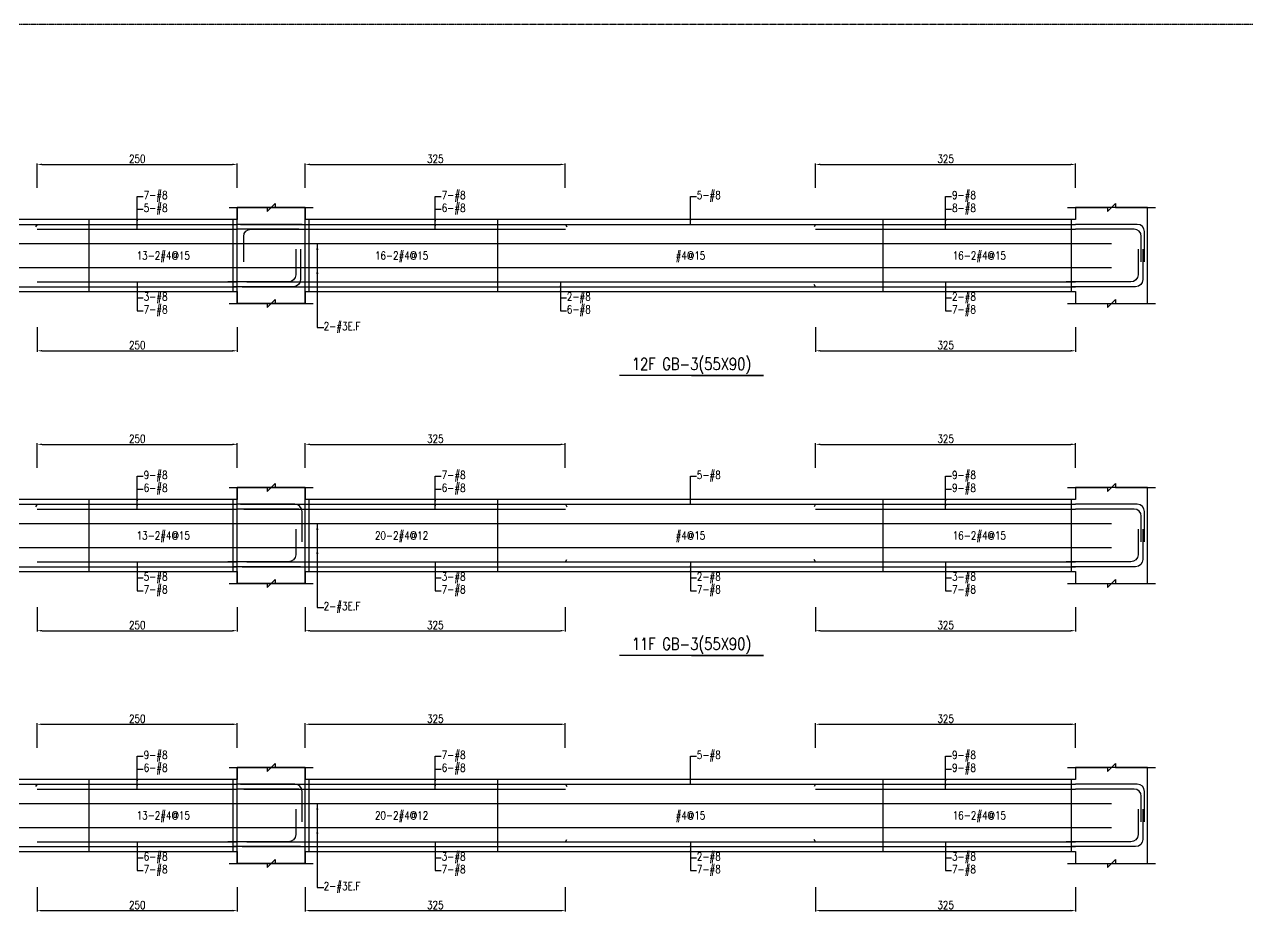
# Model space of a CAD drawing. Header units: millimetres. Extents: x 0 to 84580, y -12276 to 4373.
# Drawn here: x 47181 to 48709, y -2112 to -1000 of the extents above; entities that cross this region are included whole.
import ezdxf
from ezdxf.enums import TextEntityAlignment as Align

# ---------------------------------------------------------------- set-up
doc = ezdxf.new("R2010")
doc.units = ezdxf.units.MM
doc.header["$MEASUREMENT"] = 0
doc.linetypes.add('CENTER', pattern=[2, 1.25, -0.25, 0.25, -0.25])
for name, color, linetype in [('S-DIM', 2, 'Continuous'), ('S-GRID', 1, 'CENTER'), ('S-LEADER', 2, 'Continuous'), ('S-RC', 130, 'Continuous'), ('S-REINF', 6, 'Continuous'), ('S-TEXT', 2, 'Continuous')]:
    doc.layers.add(name, color=color, linetype=linetype)
doc.styles.add('CS4', font='romans.shx', dxfattribs={"width": 0.8, "bigfont": 'lsp.shx'})
doc.styles.get("Standard").update_dxf_attribs({"font": 'arial.ttf'})
doc.dimstyles.new('ISO-25', dxfattribs={"dimtxt": 2.5, "dimasz": 2.5, "dimexe": 1.25, "dimexo": 0.625, "dimtad": 1, "dimtxsty": 'Standard', "dimcen": 2.5, "dimadec": 0, "dimazin": 0, "dimtfac": 1, "dimtmove": 0, "dimatfit": 3, "dimfxl": 0, "dimarcsym": 0})

# ---------------------------------------------------------------- blocks, each defined once
blk = doc.blocks.new('*D1153')
at = {"layer": 'DEFPOINTS', "color": 0, "transparency": 16777216}
for p in [(47446.8, -1875), (47196.8, -1905), (47446.8, -1905)]:
    blk.add_point(p, dxfattribs=at)
at = {"layer": 'S-DIM', "color": 0, "lineweight": -2, "transparency": 16777216}
for p, q in [((47196.8, -1904.3), (47196.8, -1873.7)), ((47202.8, -1875), (47440.8, -1875)), ((47446.8, -1904.3), (47446.8, -1873.7))]:
    blk.add_line(p, q, dxfattribs=at)
at = {"layer": 'S-DIM', "color": 0, "transparency": 16777216}
for points in [[(47202.8, -1874), (47202.8, -1876), (47196.8, -1875)], [(47440.8, -1874), (47440.8, -1876), (47446.8, -1875)]]:
    blk.add_solid(points, dxfattribs=at)
at = {"layer": 'S-DIM', "color": 0, "transparency": 16777216, "insert": (47321.8, -1868), "char_height": 10, "attachment_point": 5, "style": 'CS4'}
blk.add_mtext('250', dxfattribs=at)
blk = doc.blocks.new('*D1155')
at = {"layer": 'DEFPOINTS', "color": 0, "transparency": 16777216}
for p in [(47196.8, -2078), (47446.8, -2078), (47446.8, -2108)]:
    blk.add_point(p, dxfattribs=at)
at = {"layer": 'S-DIM', "color": 0, "lineweight": -2, "transparency": 16777216}
for p, q in [((47196.8, -2078.6), (47196.8, -2109.2)), ((47446.8, -2078.6), (47446.8, -2109.2)), ((47202.8, -2108), (47440.8, -2108))]:
    blk.add_line(p, q, dxfattribs=at)
at = {"layer": 'S-DIM', "color": 0, "transparency": 16777216}
for points in [[(47202.8, -2107), (47202.8, -2109), (47196.8, -2108)], [(47440.8, -2107), (47440.8, -2109), (47446.8, -2108)]]:
    blk.add_solid(points, dxfattribs=at)
at = {"layer": 'S-DIM', "color": 0, "transparency": 16777216, "insert": (47321.8, -2101), "char_height": 10, "attachment_point": 5, "style": 'CS4'}
blk.add_mtext('250', dxfattribs=at)
blk = doc.blocks.new('*D1163')
at = {"layer": 'DEFPOINTS', "color": 0, "transparency": 16777216}
for p in [(47446.8, -1525), (47196.8, -1555), (47446.8, -1555)]:
    blk.add_point(p, dxfattribs=at)
at = {"layer": 'S-DIM', "color": 0, "lineweight": -2, "transparency": 16777216}
for p, q in [((47196.8, -1554.3), (47196.8, -1523.7)), ((47202.8, -1525), (47440.8, -1525)), ((47446.8, -1554.3), (47446.8, -1523.7))]:
    blk.add_line(p, q, dxfattribs=at)
at = {"layer": 'S-DIM', "color": 0, "transparency": 16777216}
for points in [[(47202.8, -1524), (47202.8, -1526), (47196.8, -1525)], [(47440.8, -1524), (47440.8, -1526), (47446.8, -1525)]]:
    blk.add_solid(points, dxfattribs=at)
at = {"layer": 'S-DIM', "color": 0, "transparency": 16777216, "insert": (47321.8, -1518), "char_height": 10, "attachment_point": 5, "style": 'CS4'}
blk.add_mtext('250', dxfattribs=at)
blk = doc.blocks.new('*D1165')
at = {"layer": 'DEFPOINTS', "color": 0, "transparency": 16777216}
for p in [(47196.8, -1728), (47446.8, -1728), (47446.8, -1758)]:
    blk.add_point(p, dxfattribs=at)
at = {"layer": 'S-DIM', "color": 0, "lineweight": -2, "transparency": 16777216}
for p, q in [((47196.8, -1728.6), (47196.8, -1759.2)), ((47446.8, -1728.6), (47446.8, -1759.2)), ((47202.8, -1758), (47440.8, -1758))]:
    blk.add_line(p, q, dxfattribs=at)
at = {"layer": 'S-DIM', "color": 0, "transparency": 16777216}
for points in [[(47202.8, -1757), (47202.8, -1759), (47196.8, -1758)], [(47440.8, -1757), (47440.8, -1759), (47446.8, -1758)]]:
    blk.add_solid(points, dxfattribs=at)
at = {"layer": 'S-DIM', "color": 0, "transparency": 16777216, "insert": (47321.8, -1751), "char_height": 10, "attachment_point": 5, "style": 'CS4'}
blk.add_mtext('250', dxfattribs=at)
blk = doc.blocks.new('*D1167')
at = {"layer": 'DEFPOINTS', "color": 0, "transparency": 16777216}
for p in [(47446.8, -1175), (47196.8, -1205), (47446.8, -1205)]:
    blk.add_point(p, dxfattribs=at)
at = {"layer": 'S-DIM', "color": 0, "lineweight": -2, "transparency": 16777216}
for p, q in [((47196.8, -1204.3), (47196.8, -1173.7)), ((47202.8, -1175), (47440.8, -1175)), ((47446.8, -1204.3), (47446.8, -1173.7))]:
    blk.add_line(p, q, dxfattribs=at)
at = {"layer": 'S-DIM', "color": 0, "transparency": 16777216}
for points in [[(47202.8, -1174), (47202.8, -1176), (47196.8, -1175)], [(47440.8, -1174), (47440.8, -1176), (47446.8, -1175)]]:
    blk.add_solid(points, dxfattribs=at)
at = {"layer": 'S-DIM', "color": 0, "transparency": 16777216, "insert": (47321.8, -1168), "char_height": 10, "attachment_point": 5, "style": 'CS4'}
blk.add_mtext('250', dxfattribs=at)
blk = doc.blocks.new('*D1156')
at = {"layer": 'DEFPOINTS', "color": 0, "transparency": 16777216}
for p in [(47196.8, -1378), (47446.8, -1378), (47446.8, -1408)]:
    blk.add_point(p, dxfattribs=at)
at = {"layer": 'S-DIM', "color": 0, "lineweight": -2, "transparency": 16777216}
for p, q in [((47196.8, -1378.6), (47196.8, -1409.2)), ((47446.8, -1378.6), (47446.8, -1409.2)), ((47202.8, -1408), (47440.8, -1408))]:
    blk.add_line(p, q, dxfattribs=at)
at = {"layer": 'S-DIM', "color": 0, "transparency": 16777216}
for points in [[(47202.8, -1407), (47202.8, -1409), (47196.8, -1408)], [(47440.8, -1407), (47440.8, -1409), (47446.8, -1408)]]:
    blk.add_solid(points, dxfattribs=at)
at = {"layer": 'S-DIM', "color": 0, "transparency": 16777216, "insert": (47321.8, -1401), "char_height": 10, "attachment_point": 5, "style": 'CS4'}
blk.add_mtext('250', dxfattribs=at)
blk = doc.blocks.new('*D1179')
at = {"layer": 'DEFPOINTS', "color": 0, "transparency": 16777216}
for p in [(47856.8, -1875), (47531.8, -1905), (47856.8, -1905)]:
    blk.add_point(p, dxfattribs=at)
at = {"layer": 'S-DIM', "color": 0, "lineweight": -2, "transparency": 16777216}
for p, q in [((47531.8, -1904.3), (47531.8, -1873.7)), ((47537.8, -1875), (47850.8, -1875)), ((47856.8, -1904.3), (47856.8, -1873.7))]:
    blk.add_line(p, q, dxfattribs=at)
at = {"layer": 'S-DIM', "color": 0, "transparency": 16777216}
for points in [[(47537.8, -1874), (47537.8, -1876), (47531.8, -1875)], [(47850.8, -1874), (47850.8, -1876), (47856.8, -1875)]]:
    blk.add_solid(points, dxfattribs=at)
at = {"layer": 'S-DIM', "color": 0, "transparency": 16777216, "insert": (47694.3, -1868), "char_height": 10, "attachment_point": 5, "style": 'CS4'}
blk.add_mtext('325', dxfattribs=at)
blk = doc.blocks.new('*D1180')
at = {"layer": 'DEFPOINTS', "color": 0, "transparency": 16777216}
for p in [(48494.6, -1875), (48169.6, -1905), (48494.6, -1905)]:
    blk.add_point(p, dxfattribs=at)
at = {"layer": 'S-DIM', "color": 0, "lineweight": -2, "transparency": 16777216}
for p, q in [((48169.6, -1904.3), (48169.6, -1873.7)), ((48175.6, -1875), (48488.6, -1875)), ((48494.6, -1904.3), (48494.6, -1873.7))]:
    blk.add_line(p, q, dxfattribs=at)
at = {"layer": 'S-DIM', "color": 0, "transparency": 16777216}
for points in [[(48175.6, -1874), (48175.6, -1876), (48169.6, -1875)], [(48488.6, -1874), (48488.6, -1876), (48494.6, -1875)]]:
    blk.add_solid(points, dxfattribs=at)
at = {"layer": 'S-DIM', "color": 0, "transparency": 16777216, "insert": (48332.1, -1868), "char_height": 10, "attachment_point": 5, "style": 'CS4'}
blk.add_mtext('325', dxfattribs=at)
blk = doc.blocks.new('*D1181')
at = {"layer": 'DEFPOINTS', "color": 0, "transparency": 16777216}
for p in [(47531.8, -2078), (47856.8, -2078), (47856.8, -2108)]:
    blk.add_point(p, dxfattribs=at)
at = {"layer": 'S-DIM', "color": 0, "lineweight": -2, "transparency": 16777216}
for p, q in [((47531.8, -2078.6), (47531.8, -2109.2)), ((47856.8, -2078.6), (47856.8, -2109.2)), ((47537.8, -2108), (47850.8, -2108))]:
    blk.add_line(p, q, dxfattribs=at)
at = {"layer": 'S-DIM', "color": 0, "transparency": 16777216}
for points in [[(47537.8, -2107), (47537.8, -2109), (47531.8, -2108)], [(47850.8, -2107), (47850.8, -2109), (47856.8, -2108)]]:
    blk.add_solid(points, dxfattribs=at)
at = {"layer": 'S-DIM', "color": 0, "transparency": 16777216, "insert": (47694.3, -2101), "char_height": 10, "attachment_point": 5, "style": 'CS4'}
blk.add_mtext('325', dxfattribs=at)
blk = doc.blocks.new('*D1182')
at = {"layer": 'DEFPOINTS', "color": 0, "transparency": 16777216}
for p in [(48169.6, -2078), (48494.6, -2078), (48494.6, -2108)]:
    blk.add_point(p, dxfattribs=at)
at = {"layer": 'S-DIM', "color": 0, "lineweight": -2, "transparency": 16777216}
for p, q in [((48169.6, -2078.6), (48169.6, -2109.2)), ((48494.6, -2078.6), (48494.6, -2109.2)), ((48175.6, -2108), (48488.6, -2108))]:
    blk.add_line(p, q, dxfattribs=at)
at = {"layer": 'S-DIM', "color": 0, "transparency": 16777216}
for points in [[(48175.6, -2107), (48175.6, -2109), (48169.6, -2108)], [(48488.6, -2107), (48488.6, -2109), (48494.6, -2108)]]:
    blk.add_solid(points, dxfattribs=at)
at = {"layer": 'S-DIM', "color": 0, "transparency": 16777216, "insert": (48332.1, -2101), "char_height": 10, "attachment_point": 5, "style": 'CS4'}
blk.add_mtext('325', dxfattribs=at)
blk = doc.blocks.new('*D1169')
at = {"layer": 'DEFPOINTS', "color": 0, "transparency": 16777216}
for p in [(47856.8, -1525), (47531.8, -1555), (47856.8, -1555)]:
    blk.add_point(p, dxfattribs=at)
at = {"layer": 'S-DIM', "color": 0, "lineweight": -2, "transparency": 16777216}
for p, q in [((47531.8, -1554.3), (47531.8, -1523.7)), ((47537.8, -1525), (47850.8, -1525)), ((47856.8, -1554.3), (47856.8, -1523.7))]:
    blk.add_line(p, q, dxfattribs=at)
at = {"layer": 'S-DIM', "color": 0, "transparency": 16777216}
for points in [[(47537.8, -1524), (47537.8, -1526), (47531.8, -1525)], [(47850.8, -1524), (47850.8, -1526), (47856.8, -1525)]]:
    blk.add_solid(points, dxfattribs=at)
at = {"layer": 'S-DIM', "color": 0, "transparency": 16777216, "insert": (47694.3, -1518), "char_height": 10, "attachment_point": 5, "style": 'CS4'}
blk.add_mtext('325', dxfattribs=at)
blk = doc.blocks.new('*D1170')
at = {"layer": 'DEFPOINTS', "color": 0, "transparency": 16777216}
for p in [(48494.6, -1525), (48169.6, -1555), (48494.6, -1555)]:
    blk.add_point(p, dxfattribs=at)
at = {"layer": 'S-DIM', "color": 0, "lineweight": -2, "transparency": 16777216}
for p, q in [((48169.6, -1554.3), (48169.6, -1523.7)), ((48175.6, -1525), (48488.6, -1525)), ((48494.6, -1554.3), (48494.6, -1523.7))]:
    blk.add_line(p, q, dxfattribs=at)
at = {"layer": 'S-DIM', "color": 0, "transparency": 16777216}
for points in [[(48175.6, -1524), (48175.6, -1526), (48169.6, -1525)], [(48488.6, -1524), (48488.6, -1526), (48494.6, -1525)]]:
    blk.add_solid(points, dxfattribs=at)
at = {"layer": 'S-DIM', "color": 0, "transparency": 16777216, "insert": (48332.1, -1518), "char_height": 10, "attachment_point": 5, "style": 'CS4'}
blk.add_mtext('325', dxfattribs=at)
blk = doc.blocks.new('*D1171')
at = {"layer": 'DEFPOINTS', "color": 0, "transparency": 16777216}
for p in [(47531.8, -1728), (47856.8, -1728), (47856.8, -1758)]:
    blk.add_point(p, dxfattribs=at)
at = {"layer": 'S-DIM', "color": 0, "lineweight": -2, "transparency": 16777216}
for p, q in [((47531.8, -1728.6), (47531.8, -1759.2)), ((47856.8, -1728.6), (47856.8, -1759.2)), ((47537.8, -1758), (47850.8, -1758))]:
    blk.add_line(p, q, dxfattribs=at)
at = {"layer": 'S-DIM', "color": 0, "transparency": 16777216}
for points in [[(47537.8, -1757), (47537.8, -1759), (47531.8, -1758)], [(47850.8, -1757), (47850.8, -1759), (47856.8, -1758)]]:
    blk.add_solid(points, dxfattribs=at)
at = {"layer": 'S-DIM', "color": 0, "transparency": 16777216, "insert": (47694.3, -1751), "char_height": 10, "attachment_point": 5, "style": 'CS4'}
blk.add_mtext('325', dxfattribs=at)
blk = doc.blocks.new('*D1172')
at = {"layer": 'DEFPOINTS', "color": 0, "transparency": 16777216}
for p in [(48169.6, -1728), (48494.6, -1728), (48494.6, -1758)]:
    blk.add_point(p, dxfattribs=at)
at = {"layer": 'S-DIM', "color": 0, "lineweight": -2, "transparency": 16777216}
for p, q in [((48169.6, -1728.6), (48169.6, -1759.2)), ((48494.6, -1728.6), (48494.6, -1759.2)), ((48175.6, -1758), (48488.6, -1758))]:
    blk.add_line(p, q, dxfattribs=at)
at = {"layer": 'S-DIM', "color": 0, "transparency": 16777216}
for points in [[(48175.6, -1757), (48175.6, -1759), (48169.6, -1758)], [(48488.6, -1757), (48488.6, -1759), (48494.6, -1758)]]:
    blk.add_solid(points, dxfattribs=at)
at = {"layer": 'S-DIM', "color": 0, "transparency": 16777216, "insert": (48332.1, -1751), "char_height": 10, "attachment_point": 5, "style": 'CS4'}
blk.add_mtext('325', dxfattribs=at)
blk = doc.blocks.new('*D1173')
at = {"layer": 'DEFPOINTS', "color": 0, "transparency": 16777216}
for p in [(47856.8, -1175), (47531.8, -1205), (47856.8, -1205)]:
    blk.add_point(p, dxfattribs=at)
at = {"layer": 'S-DIM', "color": 0, "lineweight": -2, "transparency": 16777216}
for p, q in [((47531.8, -1204.3), (47531.8, -1173.7)), ((47537.8, -1175), (47850.8, -1175)), ((47856.8, -1204.3), (47856.8, -1173.7))]:
    blk.add_line(p, q, dxfattribs=at)
at = {"layer": 'S-DIM', "color": 0, "transparency": 16777216}
for points in [[(47537.8, -1174), (47537.8, -1176), (47531.8, -1175)], [(47850.8, -1174), (47850.8, -1176), (47856.8, -1175)]]:
    blk.add_solid(points, dxfattribs=at)
at = {"layer": 'S-DIM', "color": 0, "transparency": 16777216, "insert": (47694.3, -1168), "char_height": 10, "attachment_point": 5, "style": 'CS4'}
blk.add_mtext('325', dxfattribs=at)
blk = doc.blocks.new('*D1174')
at = {"layer": 'DEFPOINTS', "color": 0, "transparency": 16777216}
for p in [(48494.6, -1175), (48169.6, -1205), (48494.6, -1205)]:
    blk.add_point(p, dxfattribs=at)
at = {"layer": 'S-DIM', "color": 0, "lineweight": -2, "transparency": 16777216}
for p, q in [((48169.6, -1204.3), (48169.6, -1173.7)), ((48175.6, -1175), (48488.6, -1175)), ((48494.6, -1204.3), (48494.6, -1173.7))]:
    blk.add_line(p, q, dxfattribs=at)
at = {"layer": 'S-DIM', "color": 0, "transparency": 16777216}
for points in [[(48175.6, -1174), (48175.6, -1176), (48169.6, -1175)], [(48488.6, -1174), (48488.6, -1176), (48494.6, -1175)]]:
    blk.add_solid(points, dxfattribs=at)
at = {"layer": 'S-DIM', "color": 0, "transparency": 16777216, "insert": (48332.1, -1168), "char_height": 10, "attachment_point": 5, "style": 'CS4'}
blk.add_mtext('325', dxfattribs=at)
blk = doc.blocks.new('*D1175')
at = {"layer": 'DEFPOINTS', "color": 0, "transparency": 16777216}
for p in [(48169.6, -1378), (48494.6, -1378), (48494.6, -1408)]:
    blk.add_point(p, dxfattribs=at)
at = {"layer": 'S-DIM', "color": 0, "lineweight": -2, "transparency": 16777216}
for p, q in [((48169.6, -1378.6), (48169.6, -1409.2)), ((48494.6, -1378.6), (48494.6, -1409.2)), ((48175.6, -1408), (48488.6, -1408))]:
    blk.add_line(p, q, dxfattribs=at)
at = {"layer": 'S-DIM', "color": 0, "transparency": 16777216}
for points in [[(48175.6, -1407), (48175.6, -1409), (48169.6, -1408)], [(48488.6, -1407), (48488.6, -1409), (48494.6, -1408)]]:
    blk.add_solid(points, dxfattribs=at)
at = {"layer": 'S-DIM', "color": 0, "transparency": 16777216, "insert": (48332.1, -1401), "char_height": 10, "attachment_point": 5, "style": 'CS4'}
blk.add_mtext('325', dxfattribs=at)

msp = doc.modelspace()

# ---------------------------------------------------------------- linework, layer by layer
at = {"layer": 'S-GRID'}
msp.add_lwpolyline([(45519, -3069), (48748, -3069), (48748, -1000), (45519, -1000), (45519, -3069)], dxfattribs=at)
at = {"layer": 'S-RC'}
for points in [[(47436.831, -1228.959), (47484.331, -1228.968), (47484.33, -1233.968), (47494.331, -1223.97), (47494.331, -1228.97), (47541.831, -1228.98)], [(47436.831, -1228.959), (47484.331, -1228.968), (47484.33, -1233.968), (47494.331, -1223.97), (47494.331, -1228.97), (47541.831, -1228.98)], [(47446.831, -1333.959), (47446.831, -1348.959), (47531.831, -1348.959), (47531.831, -1228.959), (47446.831, -1228.959), (47446.831, -1243.959)], [(47531.831, -1333.959), (47531.831, -1348.959), (47446.831, -1348.959), (47446.831, -1228.959), (47531.831, -1228.959), (47531.831, -1243.959)], [(48484.631, -1228.959), (48534.631, -1228.969), (48534.63, -1233.969), (48544.631, -1223.971), (48544.631, -1228.971), (48594.631, -1228.981)], [(48494.631, -1333.959), (48494.631, -1348.959), (48584.631, -1348.959), (48584.631, -1228.959), (48494.631, -1228.959), (48494.631, -1243.959)], [(47446.831, -1243.959), (46706.831, -1243.959)], [(48494.631, -1243.959), (47531.831, -1243.959)], [(46706.831, -1333.959), (47446.831, -1333.959)], [(47436.831, -1348.959), (47484.331, -1348.968), (47484.33, -1353.968), (47494.331, -1343.97), (47494.331, -1348.97), (47541.831, -1348.98)], [(47436.831, -1348.959), (47484.331, -1348.968), (47484.33, -1353.968), (47494.331, -1343.97), (47494.331, -1348.97), (47541.831, -1348.98)], [(47531.831, -1333.959), (48494.631, -1333.959)], [(48484.631, -1348.959), (48534.631, -1348.969), (48534.63, -1353.969), (48544.631, -1343.971), (48544.631, -1348.971), (48594.631, -1348.981)], [(48014.481, -1438.959), (48104.481, -1438.959), (47924.481, -1438.959)], [(47436.831, -1578.959), (47484.331, -1578.968), (47484.33, -1583.968), (47494.331, -1573.97), (47494.331, -1578.97), (47541.831, -1578.98)], [(47436.831, -1578.959), (47484.331, -1578.968), (47484.33, -1583.968), (47494.331, -1573.97), (47494.331, -1578.97), (47541.831, -1578.98)], [(48484.631, -1578.959), (48534.631, -1578.969), (48534.63, -1583.969), (48544.631, -1573.971), (48544.631, -1578.971), (48594.631, -1578.981)], [(47446.831, -1683.959), (47446.831, -1698.959), (47531.831, -1698.959), (47531.831, -1578.959), (47446.831, -1578.959), (47446.831, -1593.959)], [(47531.831, -1683.959), (47531.831, -1698.959), (47446.831, -1698.959), (47446.831, -1578.959), (47531.831, -1578.959), (47531.831, -1593.959)], [(48494.631, -1683.959), (48494.631, -1698.959), (48584.631, -1698.959), (48584.631, -1578.959), (48494.631, -1578.959), (48494.631, -1593.959)], [(47446.831, -1593.959), (46706.831, -1593.959)], [(48494.631, -1593.959), (47531.831, -1593.959)], [(46706.831, -1683.959), (47446.831, -1683.959)], [(47436.831, -1698.959), (47484.331, -1698.968), (47484.33, -1703.968), (47494.331, -1693.97), (47494.331, -1698.97), (47541.831, -1698.98)], [(47436.831, -1698.959), (47484.331, -1698.968), (47484.33, -1703.968), (47494.331, -1693.97), (47494.331, -1698.97), (47541.831, -1698.98)], [(47531.831, -1683.959), (48494.631, -1683.959)], [(48484.631, -1698.959), (48534.631, -1698.969), (48534.63, -1703.969), (48544.631, -1693.971), (48544.631, -1698.971), (48594.631, -1698.981)], [(48014.481, -1788.959), (48104.481, -1788.959), (47924.481, -1788.959)], [(47436.831, -1928.959), (47484.331, -1928.968), (47484.33, -1933.968), (47494.331, -1923.97), (47494.331, -1928.97), (47541.831, -1928.98)], [(47436.831, -1928.959), (47484.331, -1928.968), (47484.33, -1933.968), (47494.331, -1923.97), (47494.331, -1928.97), (47541.831, -1928.98)], [(48484.631, -1928.959), (48534.631, -1928.969), (48534.63, -1933.969), (48544.631, -1923.971), (48544.631, -1928.971), (48594.631, -1928.981)], [(47446.831, -2033.959), (47446.831, -2048.959), (47531.831, -2048.959), (47531.831, -1928.959), (47446.831, -1928.959), (47446.831, -1943.959)], [(47531.831, -2033.959), (47531.831, -2048.959), (47446.831, -2048.959), (47446.831, -1928.959), (47531.831, -1928.959), (47531.831, -1943.959)], [(48494.631, -2033.959), (48494.631, -2048.959), (48584.631, -2048.959), (48584.631, -1928.959), (48494.631, -1928.959), (48494.631, -1943.959)], [(47446.831, -1943.959), (46706.831, -1943.959)], [(48494.631, -1943.959), (47531.831, -1943.959)], [(46706.831, -2033.959), (47446.831, -2033.959)], [(47436.831, -2048.959), (47484.331, -2048.968), (47484.33, -2053.968), (47494.331, -2043.97), (47494.331, -2048.97), (47541.831, -2048.98)], [(47436.831, -2048.959), (47484.331, -2048.968), (47484.33, -2053.968), (47494.331, -2043.97), (47494.331, -2048.97), (47541.831, -2048.98)], [(47531.831, -2033.959), (48494.631, -2033.959)], [(48484.631, -2048.959), (48534.631, -2048.969), (48534.63, -2053.969), (48544.631, -2043.971), (48544.631, -2048.971), (48594.631, -2048.981)]]:
    msp.add_lwpolyline(points, dxfattribs=at)
at = {"layer": 'S-REINF'}
for points in [[(46956.831, -1249.959), (47196.831, -1249.959)], [(47196.831, -1249.959), (47194.831, -1252.959)], [(47196.831, -1249.959), (47446.831, -1249.959)], [(47527.831, -1249.959), (47446.831, -1249.959)], [(47450.831, -1249.959), (47531.831, -1249.959)], [(47531.831, -1249.959), (47856.831, -1249.959)], [(47856.831, -1249.959), (47858.831, -1252.959)], [(47856.831, -1249.959), (48169.631, -1249.959)], [(48169.631, -1249.959), (48167.631, -1252.959)], [(48169.631, -1249.959), (48494.631, -1249.959)], [(47196.831, -1255.959), (47446.831, -1255.959)], [(47523.831, -1255.959), (47446.831, -1255.959)], [(47531.831, -1255.959), (47856.831, -1255.959)], [(48169.631, -1255.959), (48494.631, -1255.959)], [(46956.831, -1327.959), (47196.831, -1327.959)], [(47196.831, -1321.959), (47446.831, -1321.959)], [(47196.831, -1327.959), (47446.831, -1327.959)], [(47452.831, -1327.959), (47531.831, -1327.959)], [(47458.831, -1321.959), (47531.831, -1321.959)], [(47531.831, -1321.959), (48169.631, -1321.959)], [(47531.831, -1327.959), (48169.631, -1327.959)], [(48169.631, -1327.959), (48167.631, -1324.959)], [(48169.631, -1321.959), (48494.631, -1321.959)], [(48169.631, -1327.959), (48494.631, -1327.959)], [(46956.831, -1599.959), (47196.831, -1599.959)], [(47196.831, -1599.959), (47194.831, -1602.959)], [(47196.831, -1599.959), (47446.831, -1599.959)], [(47450.831, -1599.959), (47531.831, -1599.959)], [(47531.831, -1599.959), (47856.831, -1599.959)], [(47856.831, -1599.959), (47858.831, -1602.959)], [(47856.831, -1599.959), (48169.631, -1599.959)], [(48169.631, -1599.959), (48167.631, -1602.959)], [(48169.631, -1599.959), (48494.631, -1599.959)], [(47196.831, -1605.959), (47446.831, -1605.959)], [(47523.831, -1605.959), (47446.831, -1605.959)], [(47454.831, -1605.959), (47531.831, -1605.959)], [(47531.831, -1605.959), (47856.831, -1605.959)], [(48169.631, -1605.959), (48494.631, -1605.959)], [(46956.831, -1677.959), (47196.831, -1677.959)], [(47196.831, -1671.959), (47446.831, -1671.959)], [(47196.831, -1677.959), (47446.831, -1677.959)], [(47525.831, -1677.959), (47440.831, -1677.959)], [(47452.831, -1677.959), (47531.831, -1677.959)], [(47458.831, -1671.959), (47531.831, -1671.959)], [(47531.831, -1671.959), (47856.831, -1671.959)], [(47531.831, -1677.959), (47856.831, -1677.959)], [(47856.831, -1671.959), (47858.831, -1668.959)], [(47856.831, -1671.959), (48169.631, -1671.959)], [(47856.831, -1677.959), (48169.631, -1677.959)], [(48169.631, -1671.959), (48167.631, -1668.959)], [(48169.631, -1671.959), (48494.631, -1671.959)], [(48169.631, -1677.959), (48494.631, -1677.959)], [(46956.831, -1949.959), (47196.831, -1949.959)], [(47196.831, -1949.959), (47194.831, -1952.959)], [(47196.831, -1949.959), (47446.831, -1949.959)], [(47196.831, -1955.959), (47446.831, -1955.959)], [(47523.831, -1955.959), (47446.831, -1955.959)], [(47450.831, -1949.959), (47531.831, -1949.959)], [(47454.831, -1955.959), (47531.831, -1955.959)], [(47531.831, -1949.959), (47856.831, -1949.959)], [(47531.831, -1955.959), (47856.831, -1955.959)], [(47856.831, -1949.959), (47858.831, -1952.959)], [(47856.831, -1949.959), (48169.631, -1949.959)], [(48169.631, -1949.959), (48167.631, -1952.959)], [(48169.631, -1949.959), (48494.631, -1949.959)], [(48169.631, -1955.959), (48494.631, -1955.959)], [(46956.831, -2027.959), (47196.831, -2027.959)], [(47196.831, -2021.959), (47446.831, -2021.959)], [(47196.831, -2027.959), (47446.831, -2027.959)], [(47525.831, -2027.959), (47440.831, -2027.959)], [(47452.831, -2027.959), (47531.831, -2027.959)], [(47458.831, -2021.959), (47531.831, -2021.959)], [(47531.831, -2021.959), (47856.831, -2021.959)], [(47531.831, -2027.959), (47856.831, -2027.959)], [(47856.831, -2021.959), (47858.831, -2018.959)], [(47856.831, -2021.959), (48169.631, -2021.959)], [(47856.831, -2027.959), (48169.631, -2027.959)], [(48169.631, -2021.959), (48167.631, -2018.959)], [(48169.631, -2021.959), (48494.631, -2021.959)], [(48169.631, -2027.959), (48494.631, -2027.959)]]:
    msp.add_lwpolyline(points, dxfattribs=at)
at = {"layer": 'S-REINF', "color": 1}
for points in [[(47261.831, -1333.959), (47261.831, -1243.959)], [(47441.831, -1333.959), (47441.831, -1243.959)], [(47536.831, -1333.959), (47536.831, -1243.959)], [(47772.531, -1333.959), (47772.531, -1243.959)], [(48253.931, -1333.959), (48253.931, -1243.959)], [(48489.631, -1333.959), (48489.631, -1243.959)], [(46664.331, -1273.959), (47489.331, -1273.959)], [(47489.331, -1273.959), (48539.631, -1273.959)], [(46664.331, -1303.959), (47489.331, -1303.959)], [(47489.331, -1303.959), (48539.631, -1303.959)], [(47261.831, -1683.959), (47261.831, -1593.959)], [(47441.831, -1683.959), (47441.831, -1593.959)], [(47536.831, -1683.959), (47536.831, -1593.959)], [(47772.531, -1683.959), (47772.531, -1593.959)], [(48253.931, -1683.959), (48253.931, -1593.959)], [(48489.631, -1683.959), (48489.631, -1593.959)], [(46664.331, -1623.959), (47489.331, -1623.959)], [(47489.331, -1623.959), (48539.631, -1623.959)], [(46664.331, -1653.959), (47489.331, -1653.959)], [(47489.331, -1653.959), (48539.631, -1653.959)], [(47261.831, -2033.959), (47261.831, -1943.959)], [(47441.831, -2033.959), (47441.831, -1943.959)], [(47536.831, -2033.959), (47536.831, -1943.959)], [(47772.531, -2033.959), (47772.531, -1943.959)], [(48253.931, -2033.959), (48253.931, -1943.959)], [(48489.631, -2033.959), (48489.631, -1943.959)], [(46664.331, -1973.959), (47489.331, -1973.959)], [(47489.331, -1973.959), (48539.631, -1973.959)], [(46664.331, -2003.959), (47489.331, -2003.959)], [(47489.331, -2003.959), (48539.631, -2003.959)]]:
    msp.add_lwpolyline(points, dxfattribs=at)
at = {"layer": 'S-REINF'}
for points in [[(48580.631, -1296.959), (48580.631, -1258.959, 0.41421356), (48571.631, -1249.959), (48494.631, -1249.959)], [(47454.831, -1296.959), (47454.831, -1264.959, -0.41421356), (47463.831, -1255.959), (47531.831, -1255.959)], [(48576.631, -1296.959), (48576.631, -1264.959, 0.41421356), (48567.631, -1255.959), (48494.631, -1255.959)], [(47519.831, -1280.959), (47519.831, -1312.959, -0.41421356), (47510.831, -1321.959), (47434.831, -1321.959)], [(47525.831, -1280.959), (47525.831, -1318.959, -0.41421356), (47516.831, -1327.959), (47440.831, -1327.959)], [(48572.631, -1280.959), (48572.631, -1312.959, -0.41421356), (48563.631, -1321.959), (48482.631, -1321.959)], [(48578.631, -1280.959), (48578.631, -1318.959, -0.41421356), (48569.631, -1327.959), (48488.631, -1327.959)], [(47527.831, -1646.959), (47527.831, -1608.959, 0.41421356), (47518.831, -1599.959), (47446.831, -1599.959)], [(48580.631, -1646.959), (48580.631, -1608.959, 0.41421356), (48571.631, -1599.959), (48494.631, -1599.959)], [(48576.631, -1646.959), (48576.631, -1614.959, 0.41421356), (48567.631, -1605.959), (48494.631, -1605.959)], [(47519.831, -1630.959), (47519.831, -1662.959, -0.41421356), (47510.831, -1671.959), (47434.831, -1671.959)], [(48572.631, -1630.959), (48572.631, -1662.959, -0.41421356), (48563.631, -1671.959), (48482.631, -1671.959)], [(48578.631, -1630.959), (48578.631, -1668.959, -0.41421356), (48569.631, -1677.959), (48488.631, -1677.959)], [(47527.831, -1996.959), (47527.831, -1958.959, 0.41421356), (47518.831, -1949.959), (47446.831, -1949.959)], [(48580.631, -1996.959), (48580.631, -1958.959, 0.41421356), (48571.631, -1949.959), (48494.631, -1949.959)], [(48576.631, -1996.959), (48576.631, -1964.959, 0.41421356), (48567.631, -1955.959), (48494.631, -1955.959)], [(47519.831, -1980.959), (47519.831, -2012.959, -0.41421356), (47510.831, -2021.959), (47434.831, -2021.959)], [(48572.631, -1980.959), (48572.631, -2012.959, -0.41421356), (48563.631, -2021.959), (48482.631, -2021.959)], [(48578.631, -1980.959), (48578.631, -2018.959, -0.41421356), (48569.631, -2027.959), (48488.631, -2027.959)]]:
    msp.add_lwpolyline(points, format="xyb", dxfattribs=at)

# ---------------------------------------------------------------- texts
at = {"layer": 'S-LEADER', "char_height": 10, "attachment_point": 4, "style": 'CS4'}
for s, insert in [('7-#8', (47329.831, -1214.959)), ('7-#8', (47702.331, -1214.959)), ('5-#8', (48021.231, -1214.959)), ('9-#8', (48340.131, -1214.959)), ('5-#8', (47329.831, -1230.959)), ('6-#8', (47702.331, -1230.959)), ('8-#8', (48340.131, -1230.959)), ('3-#8', (47329.831, -1341.959)), ('2-#8', (47858.731, -1341.959)), ('2-#8', (48340.131, -1341.959)), ('7-#8', (47329.831, -1357.959)), ('6-#8', (47858.731, -1357.959)), ('7-#8', (48340.131, -1357.959)), ('9-#8', (47329.831, -1564.959)), ('7-#8', (47702.331, -1564.959)), ('5-#8', (48021.231, -1564.959)), ('9-#8', (48340.131, -1564.959)), ('6-#8', (47329.831, -1580.959)), ('6-#8', (47702.331, -1580.959)), ('9-#8', (48340.131, -1580.959)), ('5-#8', (47329.831, -1691.959)), ('3-#8', (47702.331, -1691.959)), ('2-#8', (48021.231, -1691.959)), ('3-#8', (48340.131, -1691.959)), ('7-#8', (47329.831, -1707.959)), ('7-#8', (47702.331, -1707.959)), ('7-#8', (48021.231, -1707.959)), ('7-#8', (48340.131, -1707.959)), ('9-#8', (47329.831, -1914.959)), ('7-#8', (47702.331, -1914.959)), ('5-#8', (48021.231, -1914.959)), ('9-#8', (48340.131, -1914.959)), ('6-#8', (47329.831, -1930.959)), ('6-#8', (47702.331, -1930.959)), ('9-#8', (48340.131, -1930.959)), ('6-#8', (47329.831, -2041.959)), ('3-#8', (47702.331, -2041.959)), ('2-#8', (48021.231, -2041.959)), ('3-#8', (48340.131, -2041.959)), ('7-#8', (47329.831, -2057.959)), ('7-#8', (47702.331, -2057.959)), ('7-#8', (48021.231, -2057.959)), ('7-#8', (48340.131, -2057.959))]:
    msp.add_mtext(s, dxfattribs=dict(at, insert=insert))
at = {"layer": 'S-LEADER', "color": 3, "char_height": 10, "attachment_point": 4, "style": 'CS4'}
for insert in [(47554.831, -1378.959), (47554.831, -1728.959), (47554.831, -2078.959)]:
    msp.add_mtext('2-#3E.F', dxfattribs=dict(at, insert=insert))
at = {"layer": 'S-RC', "style": 'CS4', "width": 0.8}
for s, p in [('12F GB-3(55X90)', (48014.481, -1431.959)), ('11F GB-3(55X90)', (48014.481, -1781.959))]:
    msp.add_text(s, height=15, dxfattribs=at).set_placement(p, align=Align.CENTER)
at = {"layer": 'S-TEXT', "color": 1, "style": 'CS4', "width": 0.8}
for s, p in [('13-2#4@15', (47354.331, -1293.959)), ('16-2#4@15', (47652.181, -1293.959)), ('#4@15', (48013.231, -1293.959)), ('16-2#4@15', (48374.281, -1293.959)), ('13-2#4@15', (47354.331, -1643.959)), ('20-2#4@12', (47652.181, -1643.959)), ('#4@15', (48013.231, -1643.959)), ('16-2#4@15', (48374.281, -1643.959)), ('13-2#4@15', (47354.331, -1993.959)), ('20-2#4@12', (47652.181, -1993.959)), ('#4@15', (48013.231, -1993.959)), ('16-2#4@15', (48374.281, -1993.959))]:
    msp.add_text(s, height=10, dxfattribs=at).set_placement(p, align=Align.CENTER)

# ---------------------------------------------------------------- dimensions: what is measured, and where the dimension line sits
at = {"layer": 'S-DIM'}
for p1, p2, distance, picture, middle in [((47196.831, -1204.959), (47446.831, -1204.959), 30, '*D1167', (47321.831, -1167.959)), ((47531.831, -1204.959), (47856.831, -1204.959), 30, '*D1173', (47694.331, -1167.959)), ((48169.631, -1204.959), (48494.631, -1204.959), 30, '*D1174', (48332.131, -1167.959)), ((47196.831, -1377.959), (47446.831, -1377.959), -30, '*D1156', (47321.831, -1400.959)), ((48169.631, -1377.959), (48494.631, -1377.959), -30, '*D1175', (48332.131, -1400.959)), ((47196.831, -1554.959), (47446.831, -1554.959), 30, '*D1163', (47321.831, -1517.959)), ((47531.831, -1554.959), (47856.831, -1554.959), 30, '*D1169', (47694.331, -1517.959)), ((48169.631, -1554.959), (48494.631, -1554.959), 30, '*D1170', (48332.131, -1517.959)), ((47196.831, -1727.959), (47446.831, -1727.959), -30, '*D1165', (47321.831, -1750.959)), ((47531.831, -1727.959), (47856.831, -1727.959), -30, '*D1171', (47694.331, -1750.959)), ((48169.631, -1727.959), (48494.631, -1727.959), -30, '*D1172', (48332.131, -1750.959)), ((47196.831, -1904.959), (47446.831, -1904.959), 30, '*D1153', (47321.831, -1867.959)), ((47531.831, -1904.959), (47856.831, -1904.959), 30, '*D1179', (47694.331, -1867.959)), ((48169.631, -1904.959), (48494.631, -1904.959), 30, '*D1180', (48332.131, -1867.959)), ((47196.831, -2077.959), (47446.831, -2077.959), -30, '*D1155', (47321.831, -2100.959)), ((47531.831, -2077.959), (47856.831, -2077.959), -30, '*D1181', (47694.331, -2100.959)), ((48169.631, -2077.959), (48494.631, -2077.959), -30, '*D1182', (48332.131, -2100.959))]:
    dim = msp.add_aligned_dim(p1=p1, p2=p2, distance=distance, dimstyle='ISO-25', override={"dimtxt": 10, "dimasz": 6, "dimgap": 2, "dimtxsty": 'CS4'}, dxfattribs=at)
    dim.commit()
    dim.dimension.update_dxf_attribs({"geometry": picture, "text_midpoint": middle})

# ---------------------------------------------------------------- leaders
at = {"layer": 'S-LEADER', "annotation_type": 0, "has_hookline": 1, "hookline_direction": 0}
for points, override, text_width in [([(47321.831, -1249.959), (47321.831, -1214.959), (47329.206, -1214.959)], {"dimasz": 6, "dimtad": 0}, 30.857), ([(47694.331, -1249.959), (47694.331, -1214.959), (47701.706, -1214.959)], {"dimasz": 6, "dimtad": 0}, 30.857), ([(48013.231, -1249.959), (48013.231, -1214.959), (48020.606, -1214.959)], {"dimasz": 6, "dimtad": 0}, 30.857), ([(48332.131, -1249.959), (48332.131, -1214.959), (48339.506, -1214.959)], {"dimasz": 6, "dimtad": 0}, 30.857), ([(47321.831, -1255.959), (47321.831, -1230.959), (47329.206, -1230.959)], {"dimasz": 6, "dimtad": 0}, 30.857), ([(47694.331, -1255.959), (47694.331, -1230.959), (47701.706, -1230.959)], {"dimasz": 6, "dimtad": 0}, 30.476), ([(48332.131, -1255.959), (48332.131, -1230.959), (48339.506, -1230.959)], {"dimasz": 6, "dimtad": 0}, 30.857), ([(47546.831, -1303.959), (47546.831, -1378.959), (47554.206, -1378.959)], {"dimasz": 8, "dimtad": 0}, 49.524), ([(47321.831, -1321.959), (47321.831, -1341.959), (47329.206, -1341.959)], {"dimasz": 6, "dimtad": 0}, 30.857), ([(47321.831, -1327.959), (47321.831, -1357.959), (47329.206, -1357.959)], {"dimasz": 6, "dimtad": 0}, 30.857), ([(47850.731, -1321.959), (47850.731, -1341.959), (47858.106, -1341.959)], {"dimasz": 6, "dimtad": 0}, 30.857), ([(47850.731, -1327.959), (47850.731, -1357.959), (47858.106, -1357.959)], {"dimasz": 6, "dimtad": 0}, 30.476), ([(48332.131, -1321.959), (48332.131, -1341.959), (48339.506, -1341.959)], {"dimasz": 6, "dimtad": 0}, 30.857), ([(48332.131, -1327.959), (48332.131, -1357.959), (48339.506, -1357.959)], {"dimasz": 6, "dimtad": 0}, 30.857), ([(47321.831, -1599.959), (47321.831, -1564.959), (47329.206, -1564.959)], {"dimasz": 6, "dimtad": 0}, 30.857), ([(47694.331, -1599.959), (47694.331, -1564.959), (47701.706, -1564.959)], {"dimasz": 6, "dimtad": 0}, 30.857), ([(48013.231, -1599.959), (48013.231, -1564.959), (48020.606, -1564.959)], {"dimasz": 6, "dimtad": 0}, 30.857), ([(48332.131, -1599.959), (48332.131, -1564.959), (48339.506, -1564.959)], {"dimasz": 6, "dimtad": 0}, 30.857), ([(47321.831, -1605.959), (47321.831, -1580.959), (47329.206, -1580.959)], {"dimasz": 6, "dimtad": 0}, 30.476), ([(47694.331, -1605.959), (47694.331, -1580.959), (47701.706, -1580.959)], {"dimasz": 6, "dimtad": 0}, 30.476), ([(48332.131, -1605.959), (48332.131, -1580.959), (48339.506, -1580.959)], {"dimasz": 6, "dimtad": 0}, 30.857), ([(47546.831, -1653.959), (47546.831, -1728.959), (47554.206, -1728.959)], {"dimasz": 8, "dimtad": 0}, 49.524), ([(47321.831, -1671.959), (47321.831, -1691.959), (47329.206, -1691.959)], {"dimasz": 6, "dimtad": 0}, 30.857), ([(47321.831, -1677.959), (47321.831, -1707.959), (47329.206, -1707.959)], {"dimasz": 6, "dimtad": 0}, 30.857), ([(47694.331, -1671.959), (47694.331, -1691.959), (47701.706, -1691.959)], {"dimasz": 6, "dimtad": 0}, 30.857), ([(47694.331, -1677.959), (47694.331, -1707.959), (47701.706, -1707.959)], {"dimasz": 6, "dimtad": 0}, 30.857), ([(48013.231, -1671.959), (48013.231, -1691.959), (48020.606, -1691.959)], {"dimasz": 6, "dimtad": 0}, 30.857), ([(48013.231, -1677.959), (48013.231, -1707.959), (48020.606, -1707.959)], {"dimasz": 6, "dimtad": 0}, 30.857), ([(48332.131, -1671.959), (48332.131, -1691.959), (48339.506, -1691.959)], {"dimasz": 6, "dimtad": 0}, 30.857), ([(48332.131, -1677.959), (48332.131, -1707.959), (48339.506, -1707.959)], {"dimasz": 6, "dimtad": 0}, 30.857), ([(47321.831, -1949.959), (47321.831, -1914.959), (47329.206, -1914.959)], {"dimasz": 6, "dimtad": 0}, 30.857), ([(47694.331, -1949.959), (47694.331, -1914.959), (47701.706, -1914.959)], {"dimasz": 6, "dimtad": 0}, 30.857), ([(48013.231, -1949.959), (48013.231, -1914.959), (48020.606, -1914.959)], {"dimasz": 6, "dimtad": 0}, 30.857), ([(48332.131, -1949.959), (48332.131, -1914.959), (48339.506, -1914.959)], {"dimasz": 6, "dimtad": 0}, 30.857), ([(47321.831, -1955.959), (47321.831, -1930.959), (47329.206, -1930.959)], {"dimasz": 6, "dimtad": 0}, 30.476), ([(47694.331, -1955.959), (47694.331, -1930.959), (47701.706, -1930.959)], {"dimasz": 6, "dimtad": 0}, 30.476), ([(48332.131, -1955.959), (48332.131, -1930.959), (48339.506, -1930.959)], {"dimasz": 6, "dimtad": 0}, 30.857), ([(47546.831, -2003.959), (47546.831, -2078.959), (47554.206, -2078.959)], {"dimasz": 8, "dimtad": 0}, 49.524), ([(47321.831, -2021.959), (47321.831, -2041.959), (47329.206, -2041.959)], {"dimasz": 6, "dimtad": 0}, 30.476), ([(47321.831, -2027.959), (47321.831, -2057.959), (47329.206, -2057.959)], {"dimasz": 6, "dimtad": 0}, 30.857), ([(47694.331, -2021.959), (47694.331, -2041.959), (47701.706, -2041.959)], {"dimasz": 6, "dimtad": 0}, 30.857), ([(47694.331, -2027.959), (47694.331, -2057.959), (47701.706, -2057.959)], {"dimasz": 6, "dimtad": 0}, 30.857), ([(48013.231, -2021.959), (48013.231, -2041.959), (48020.606, -2041.959)], {"dimasz": 6, "dimtad": 0}, 30.857), ([(48013.231, -2027.959), (48013.231, -2057.959), (48020.606, -2057.959)], {"dimasz": 6, "dimtad": 0}, 30.857), ([(48332.131, -2021.959), (48332.131, -2041.959), (48339.506, -2041.959)], {"dimasz": 6, "dimtad": 0}, 30.857), ([(48332.131, -2027.959), (48332.131, -2057.959), (48339.506, -2057.959)], {"dimasz": 6, "dimtad": 0}, 30.857)]:
    msp.add_leader(points, dimstyle='ISO-25', override=override, dxfattribs=dict(at, text_width=text_width))
at = {"layer": 'S-LEADER'}
for points in [[(47546.831, -1273.959), (47546.831, -1378.959), (47554.831, -1378.959)], [(47546.831, -1623.959), (47546.831, -1728.959), (47554.831, -1728.959)], [(47546.831, -1973.959), (47546.831, -2078.959), (47554.831, -2078.959)]]:
    msp.add_leader(points, dimstyle='ISO-25', override={"dimasz": 8}, dxfattribs=at)

doc.saveas('drawing.dxf')
